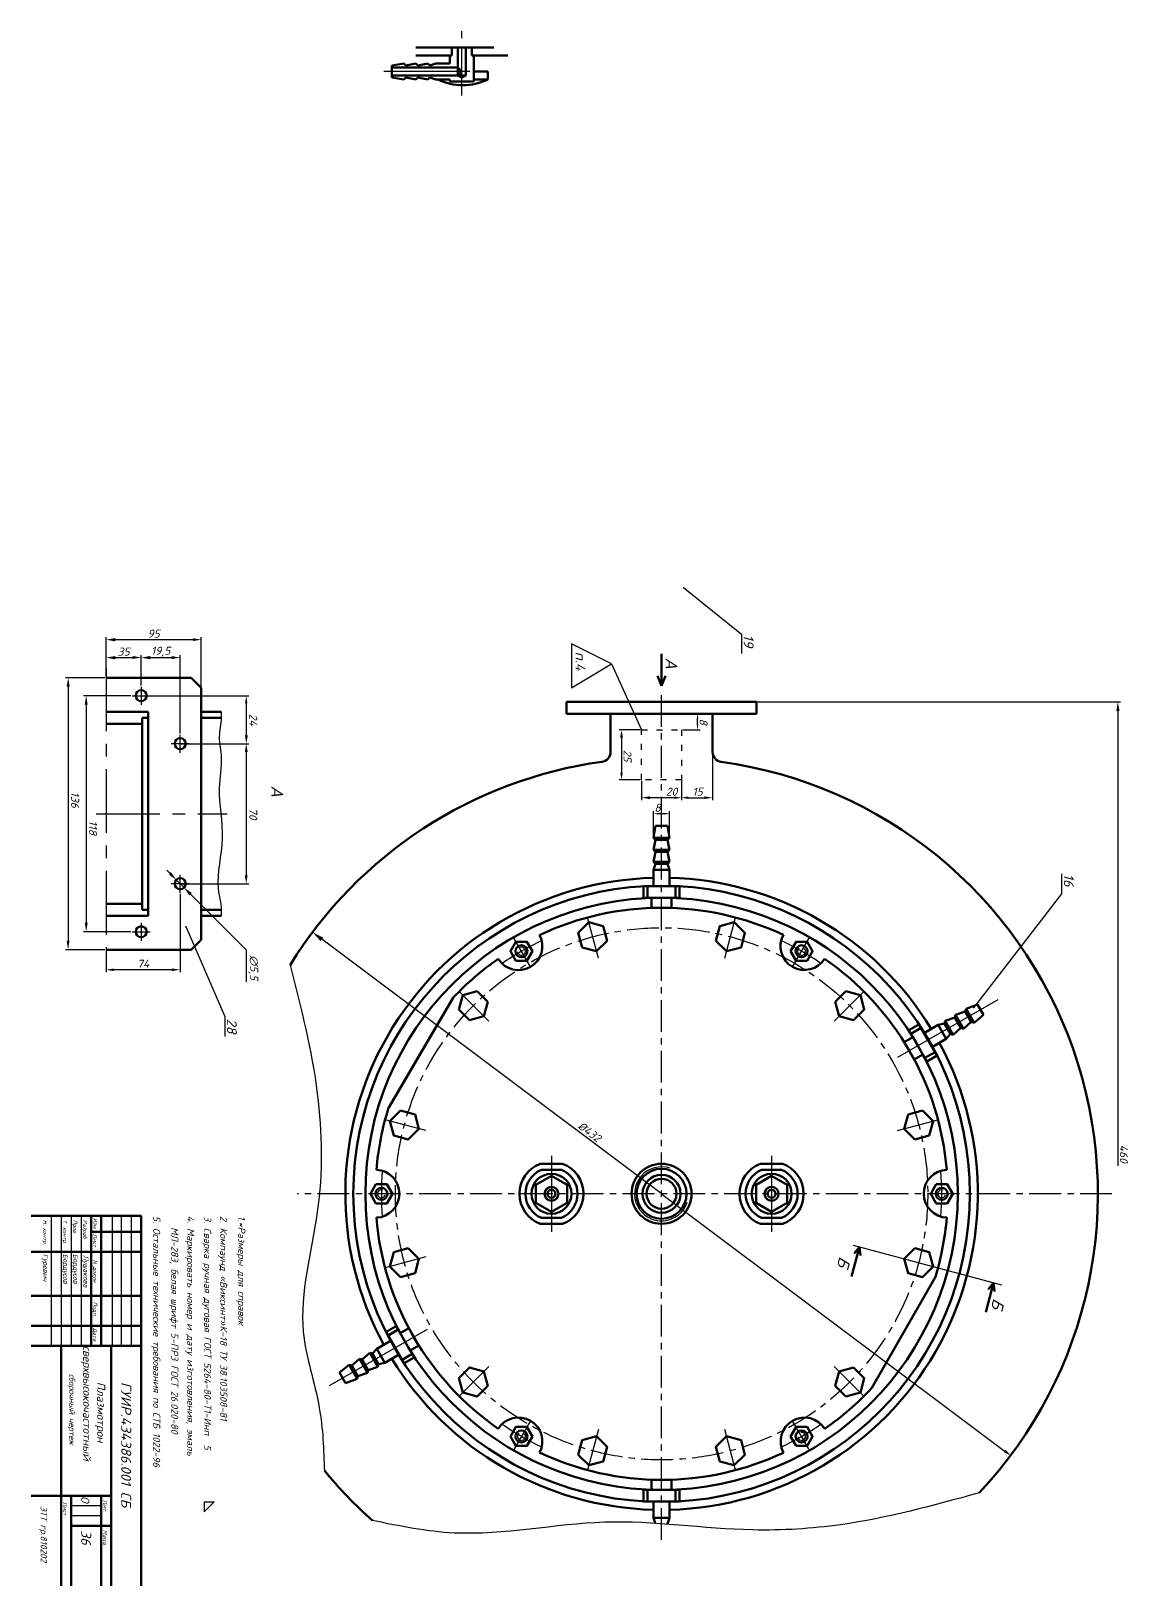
# Model space of a CAD drawing. Header units: millimetres. Extents: x 10739 to 32134, y 609 to 16625.
# Drawn here: x 24999 to 25547, y 3759 to 4536 of the extents above; entities that cross this region are included whole.
import ezdxf

# ---------------------------------------------------------------- set-up
doc = ezdxf.new("R2010")
doc.units = ezdxf.units.MM
doc.linetypes.add('ACAD_ISO03W100', pattern=[30, 12, -18])
doc.linetypes.add('CENTER', pattern=[50.8, 31.75, -6.35, 6.35, -6.35])
for name, color, linetype in [('1', 2, 'Continuous'), ('Razmer', 3, 'Continuous'), ('TonLine', 2, 'Continuous'), ('РАМКА', 7, 'Continuous'), ('Текст', 3, 'Continuous')]:
    doc.layers.add(name, color=color, linetype=linetype)
doc.layers.add('2', color=1, linetype='Continuous', lineweight=60)
doc.styles.add('ADRF1', font='romans', dxfattribs={"oblique": 15})
doc.styles.get("Standard").update_dxf_attribs({"font": 'arial.ttf'})
doc.dimstyles.new('ISO-25', dxfattribs={"dimtxt": 2.5, "dimasz": 2.5, "dimexe": 1.25, "dimexo": 0.625, "dimtad": 1, "dimtxsty": 'Standard', "dimcen": 2.5, "dimadec": 0, "dimazin": 0, "dimtfac": 1, "dimtmove": 0, "dimatfit": 3, "dimfxl": 1, "dimarcsym": 0})

# ---------------------------------------------------------------- blocks, each defined once
blk = doc.blocks.new('A$C21916994')
at = {"layer": 'Razmer'}
blk.add_solid([(0, 0.04), (1.47, 0), (0.76, 4.22)], dxfattribs=at)

msp = doc.modelspace()

# ---------------------------------------------------------------- linework, layer by layer
at = {"layer": '1', "color": 7, "linetype": 'CENTER', "ltscale": 0.75}
msp.add_line((25213.81798, 4504.28182), (25213.81798, 4536.45179), dxfattribs=at)
at = {"layer": '1', "color": 7}
for p, q in [((25217.81798, 4516.28182), (25174.81798, 4516.28182)), ((25282.00905, 4073.0779), (25276.57385, 4093.36234)), ((25345.16089, 4073.0779), (25350.59609, 4093.36234)), ((25248.08487, 4068.68444), (25239.58701, 4083.40788)), ((25379.08516, 4068.68461), (25387.58497, 4083.40671)), ((25227.31794, 4041.50197), (25212.4687, 4056.35122)), ((25399.852, 4041.50197), (25414.70124, 4056.35122)), ((25481.58497, 4052.23495), (25431.53828, 4023.31575)), ((25195.74078, 3986.80623), (25175.46379, 3992.26927)), ((25431.4266, 3986.81579), (25451.71236, 3992.24607)), ((25409.28816, 3929.59135), (25483.48718, 3909.70979)), ((25195.73878, 3923.67109), (25175.47376, 3918.16347)), ((25196.44878, 3887.47062), (25147.58497, 3859.23495)), ((25227.31794, 3868.96792), (25212.4687, 3854.11868)), ((25399.852, 3868.96792), (25414.70124, 3854.11868)), ((25248.08487, 3841.78545), (25239.58497, 3827.06319)), ((25387.58497, 3827.06319), (25379.08106, 3841.78315)), ((25282.00905, 3837.392), (25276.57385, 3817.10755)), ((25350.59609, 3817.10755), (25345.16089, 3837.392))]:
    msp.add_line(p, q, dxfattribs=at)
at = {"layer": '1', "color": 7, "linetype": 'CENTER'}
for p, q in [((25036.08497, 4218.23495), (25036.08497, 4072.23495)), ((25031.08497, 4145.23495), (25096.58497, 4145.23495))]:
    msp.add_line(p, q, dxfattribs=at)
at = {"layer": '1', "color": 7, "linetype": 'CENTER', "ltscale": 0.5}
for p, q in [((25313.58497, 3782.23495), (25313.58497, 4206.23495)), ((25538.58497, 3955.23495), (25131.58497, 3955.23495))]:
    msp.add_line(p, q, dxfattribs=at)
at = {"layer": '1', "color": 7, "linetype": 'ACAD_ISO03W100', "ltscale": 0.25}
for p, q in [((25303.58497, 4187.23495), (25323.58497, 4187.23495)), ((25303.58497, 4162.23495), (25303.58497, 4187.23495)), ((25323.58497, 4187.23495), (25323.58497, 4162.23495)), ((25323.58497, 4162.23495), (25303.58497, 4162.23495))]:
    msp.add_line(p, q, dxfattribs=at)
at = {"layer": '1', "color": 7, "linetype": 'CENTER', "ltscale": 0.5}
msp.add_circle((25313.58497, 3955.23495), 133, dxfattribs=at)
at = {"layer": '1', "color": 7}
for centre, radius, start, end in [((25313.58497, 3955.23495), 140, 115.3209625, 124.66124347), ((25313.58497, 3955.23495), 140, 55.36677255, 64.68042033), ((25243.58497, 4076.4785), 2, 188.62168568, 101.83218501), ((25383.58497, 4076.4785), 2, 128.62168568, 41.83218501), ((25313.58497, 3955.23495), 140, 175.29024386, 184.66429112), ((25313.58497, 3955.23495), 13.5, 71.57716249, 341.90552552), ((25313.58497, 3955.23495), 140, 355.3209625, 4.59823434), ((25173.58497, 3955.23495), 2, 68.62168568, 341.83218501), ((25453.58497, 3955.23495), 2, 68.62168568, 341.83218501), ((25313.58497, 3955.23495), 140, 235.29024386, 244.67108246), ((25313.58497, 3955.23495), 140, 295.29024386, 304.6790375), ((25243.58497, 3833.99139), 2, 128.62168568, 41.83218501), ((25383.58497, 3833.99139), 2, 188.62168568, 101.83218501)]:
    msp.add_arc(centre, radius, start, end, dxfattribs=at)
for points in [[(25093.58497, 4196.23495), (25093.58497, 4193.23495), (25092.58497, 4183.73495), (25093.58497, 4173.23495), (25092.58497, 4158.23495), (25094.08497, 4132.73495), (25092.08497, 4107.73495), (25093.58497, 4097.23495), (25093.58497, 4094.23495)], [(25127.99238, 4069.60011), (25141.58497, 4005.23495), (25141.58497, 3946.23495), (25134.58497, 3886.23495), (25142.58497, 3848.23495), (25145.13065, 3816.86175)]]:
    msp.add_spline(points, degree=3, dxfattribs=at)
at = {"layer": '1', "color": 7, "start_tangent": (-1, 0)}
msp.add_spline([(25472.20452, 3805.68951), (25403.06069, 3789.83744), (25359.20007, 3787.20705), (25285.13965, 3791.03833), (25210.04971, 3785.66679), (25169.21428, 3791.89143)], degree=3, dxfattribs=at)
at = {"layer": '2', "color": 7}
for p, q in [((25190.81798, 4528.28182), (25229.81798, 4528.28182)), ((25208.81798, 4524.28182), (25190.81798, 4524.28182)), ((25207.81798, 4524.28182), (25207.81798, 4520.28182)), ((25208.81798, 4528.28182), (25208.81798, 4524.28182)), ((25211.81798, 4528.28182), (25211.81798, 4514.28182)), ((25215.81798, 4528.28182), (25215.81798, 4514.28182)), ((25218.81798, 4528.28182), (25218.81798, 4524.28182)), ((25236.81798, 4524.28182), (25218.81798, 4524.28182)), ((25219.81798, 4524.28182), (25219.81798, 4511.28182)), ((25178.81798, 4519.28182), (25184.81798, 4520.28182)), ((25178.81798, 4519.28182), (25178.81798, 4513.28182)), ((25211.81798, 4518.28182), (25178.81798, 4518.28182)), ((25184.81798, 4520.28182), (25185.81798, 4519.28182)), ((25185.81798, 4519.28182), (25190.81798, 4520.28182)), ((25190.81798, 4520.28182), (25191.81798, 4519.28182)), ((25191.81798, 4519.28182), (25196.81798, 4520.28182)), ((25196.81798, 4520.28182), (25197.81798, 4519.28182)), ((25197.81798, 4519.28182), (25200.81798, 4520.28182)), ((25207.81798, 4520.28182), (25200.81798, 4520.28182)), ((25211.81798, 4518.28182), (25213.81798, 4516.28182)), ((25213.81798, 4516.28182), (25211.81798, 4514.28182)), ((25226.81798, 4516.28182), (25219.81798, 4516.28182)), ((25226.81798, 4512.28182), (25226.81798, 4516.28182)), ((25215.81798, 4514.28182), (25178.81798, 4514.28182)), ((25178.81798, 4513.28182), (25184.81798, 4512.28182)), ((25184.81798, 4512.28182), (25185.81798, 4513.28182)), ((25185.81798, 4513.28182), (25190.81798, 4512.28182)), ((25190.81798, 4512.28182), (25191.81798, 4513.28182)), ((25191.81798, 4513.28182), (25196.81798, 4512.28182)), ((25196.81798, 4512.28182), (25197.81798, 4513.28182)), ((25197.81798, 4513.28182), (25200.81798, 4512.28182)), ((25207.81798, 4512.28182), (25200.81798, 4512.28182)), ((25207.81798, 4512.28182), (25207.81798, 4511.28182)), ((25219.81798, 4511.28182), (25207.81798, 4511.28182)), ((25213.81798, 4513.28182), (25211.81798, 4514.28182)), ((25215.81798, 4514.28182), (25213.81798, 4513.28182)), ((25226.81798, 4512.28182), (25219.81798, 4512.28182)), ((25313.58497, 4209.23495), (25313.58497, 4225.23495)), ((25036.08497, 4213.23495), (25078.58497, 4213.23495)), ((25083.58497, 4208.23495), (25078.58497, 4213.23495)), ((25313.58497, 4209.23495), (25311.58497, 4214.23495)), ((25313.58497, 4209.23495), (25315.58497, 4214.23495)), ((25083.58497, 4208.23495), (25083.58497, 4082.23495)), ((25266.08497, 4201.23495), (25361.08497, 4201.23495)), ((25266.08497, 4195.23495), (25266.08497, 4201.23495)), ((25361.08497, 4201.23495), (25361.08497, 4195.23495)), ((25036.08497, 4196.23495), (25057.08497, 4196.23495)), ((25054.08497, 4190.23495), (25036.08497, 4190.23495)), ((25057.08497, 4193.23495), (25054.08497, 4193.23495)), ((25054.08497, 4193.23495), (25054.08497, 4097.23495)), ((25057.08497, 4196.23495), (25057.08497, 4094.23495)), ((25083.58497, 4196.23495), (25093.58497, 4196.23495)), ((25083.58497, 4193.23495), (25093.58497, 4193.23495)), ((25361.08497, 4195.23495), (25266.08497, 4195.23495)), ((25288.08497, 4195.23495), (25288.08497, 4176.13934)), ((25339.08497, 4195.23495), (25339.08497, 4176.13934)), ((25310.58497, 4139.23495), (25309.58497, 4133.23495)), ((25316.58497, 4139.23495), (25310.58497, 4139.23495)), ((25316.58497, 4139.23495), (25317.58497, 4133.23495)), ((25317.58497, 4133.23495), (25309.58497, 4133.23495)), ((25309.58497, 4133.23495), (25310.58497, 4132.23495)), ((25310.58497, 4132.23495), (25309.58497, 4127.23495)), ((25317.58497, 4127.23495), (25309.58497, 4127.23495)), ((25309.58497, 4127.23495), (25310.58497, 4126.23495)), ((25316.58497, 4132.23495), (25310.58497, 4132.23495)), ((25317.58497, 4133.23495), (25316.58497, 4132.23495)), ((25316.58497, 4132.23495), (25317.58497, 4127.23495)), ((25317.58497, 4127.23495), (25316.58497, 4126.23495)), ((25310.58497, 4126.23495), (25309.58497, 4121.23495)), ((25317.58497, 4121.23495), (25309.58497, 4121.23495)), ((25309.58497, 4121.23495), (25310.58497, 4120.23495)), ((25310.58497, 4120.23495), (25309.58497, 4117.23495)), ((25316.58497, 4126.23495), (25310.58497, 4126.23495)), ((25316.58497, 4120.23495), (25310.58497, 4120.23495)), ((25316.58497, 4126.23495), (25317.58497, 4121.23495)), ((25317.58497, 4121.23495), (25316.58497, 4120.23495)), ((25316.58497, 4120.23495), (25317.58497, 4117.23495)), ((25317.58497, 4117.23495), (25309.58497, 4117.23495)), ((25309.58497, 4109.23495), (25309.58497, 4117.23495)), ((25317.58497, 4109.23495), (25317.58497, 4117.23495)), ((25322.58497, 4108.97173), (25304.58497, 4108.97173)), ((25304.58497, 4103.15046), (25304.58497, 4108.97173)), ((25306.58497, 4108.97173), (25306.58497, 4103.15046)), ((25320.58497, 4108.97173), (25320.58497, 4103.15046)), ((25322.58497, 4103.15046), (25322.58497, 4108.97173)), ((25054.08497, 4100.23495), (25036.08497, 4100.23495)), ((25054.08497, 4097.23495), (25057.08497, 4097.23495)), ((25083.58497, 4097.23495), (25093.58497, 4097.23495)), ((25322.58497, 4103.15046), (25304.58497, 4103.15046)), ((25308.58497, 4098.14751), (25308.58497, 4103.15046)), ((25318.58497, 4098.14751), (25308.58497, 4098.14751)), ((25318.58497, 4098.14751), (25318.58497, 4103.15046)), ((25036.08497, 4094.23495), (25057.08497, 4094.23495)), ((25083.58497, 4094.23495), (25093.58497, 4094.23495)), ((25078.58497, 4077.23495), (25083.58497, 4082.23495)), ((25078.58497, 4077.23495), (25036.08497, 4077.23495)), ((25209.66496, 4053.46748), (25177.24157, 3998.3566)), ((25214.23647, 4054.58345), (25212.29532, 4047.33901)), ((25221.48091, 4056.52459), (25214.23647, 4054.58345)), ((25226.78421, 4051.22129), (25221.48091, 4056.52459)), ((25224.84307, 4043.97685), (25226.78421, 4051.22129)), ((25471.43364, 4049.83302), (25465.73749, 4047.69905)), ((25471.43364, 4049.83302), (25474.43364, 4044.63687)), ((25212.29532, 4047.33901), (25217.59862, 4042.0357)), ((25217.59862, 4042.0357), (25224.84307, 4043.97685)), ((25455.34519, 4041.69905), (25454.97916, 4040.33302)), ((25460.17531, 4043.33302), (25455.34519, 4041.69905)), ((25455.34519, 4041.69905), (25459.34519, 4034.77084)), ((25460.54134, 4044.69905), (25460.17531, 4043.33302)), ((25460.17531, 4043.33302), (25463.17531, 4038.13687)), ((25465.37147, 4046.33302), (25460.54134, 4044.69905)), ((25460.54134, 4044.69905), (25464.54134, 4037.77084)), ((25465.73749, 4047.69905), (25465.37147, 4046.33302)), ((25465.37147, 4046.33302), (25468.37147, 4041.13687)), ((25465.73749, 4047.69905), (25469.73749, 4040.77084)), ((25474.43364, 4044.63687), (25469.73749, 4040.77084)), ((25437.18356, 4036.98693), (25442.22493, 4039.89757)), ((25437.18356, 4036.98693), (25446.18356, 4021.39848)), ((25443.22493, 4038.16552), (25438.18356, 4035.25488)), ((25442.22493, 4039.89757), (25451.22493, 4024.30911)), ((25444.95288, 4035.69905), (25451.88108, 4039.69905)), ((25454.97916, 4040.33302), (25451.88108, 4039.69905)), ((25451.88108, 4039.69905), (25455.88108, 4032.77084)), ((25454.97916, 4040.33302), (25457.97916, 4035.13687)), ((25457.97916, 4035.13687), (25455.88108, 4032.77084)), ((25459.34519, 4034.77084), (25457.97916, 4035.13687)), ((25463.17531, 4038.13687), (25459.34519, 4034.77084)), ((25464.54134, 4037.77084), (25463.17531, 4038.13687)), ((25468.37147, 4041.13687), (25464.54134, 4037.77084)), ((25469.73749, 4040.77084), (25468.37147, 4041.13687)), ((25434.85088, 4031.02135), (25439.18356, 4033.52283)), ((25434.85088, 4031.02135), (25439.85088, 4022.3611)), ((25450.22493, 4026.04116), (25445.18356, 4023.13053)), ((25448.95288, 4028.77084), (25455.88108, 4032.77084)), ((25439.85088, 4022.3611), (25444.18356, 4024.86258)), ((25446.18356, 4021.39848), (25451.22493, 4024.30911)), ((25436.7498, 3994.96118), (25434.80866, 3987.71674)), ((25443.99425, 3996.90232), (25436.7498, 3994.96118)), ((25449.29755, 3991.59902), (25443.99425, 3996.90232)), ((25434.80866, 3987.71674), (25440.11196, 3982.41344)), ((25447.3564, 3984.35458), (25449.29755, 3991.59902)), ((25440.11196, 3982.41344), (25447.3564, 3984.35458)), ((25264.15273, 3970.23495), (25253.0172, 3970.23495)), ((25263.58497, 3967.23495), (25253.58497, 3967.23495)), ((25374.15273, 3970.23495), (25363.0172, 3970.23495)), ((25373.58497, 3967.23495), (25363.58497, 3967.23495)), ((25263.58497, 3943.23495), (25253.58497, 3943.23495)), ((25373.58497, 3943.23495), (25363.58497, 3943.23495)), ((25253.0172, 3940.23495), (25264.15273, 3940.23495)), ((25363.0172, 3940.23495), (25374.15273, 3940.23495)), ((25179.81353, 3926.11531), (25177.87239, 3918.87087)), ((25187.05798, 3928.05646), (25179.81353, 3926.11531)), ((25192.36128, 3922.75316), (25187.05798, 3928.05646)), ((25408.57587, 3913.9502), (25412.53387, 3928.72167)), ((25412.53387, 3928.72167), (25409.83068, 3925.36526)), ((25412.53387, 3928.72167), (25412.91842, 3924.37302)), ((25177.87239, 3918.87087), (25183.17569, 3913.56757)), ((25190.42014, 3915.50871), (25192.36128, 3922.75316)), ((25183.17569, 3913.56757), (25190.42014, 3915.50871)), ((25450.41342, 3913.67805), (25418.6235, 3858.19935)), ((25475.54297, 3896.00642), (25479.50098, 3910.77789)), ((25479.50098, 3910.77789), (25476.79778, 3907.42148)), ((25479.50098, 3910.77789), (25479.88553, 3906.42924)), ((25180.98637, 3889.07142), (25175.94501, 3886.16078)), ((25175.94501, 3886.16078), (25184.94501, 3870.57232)), ((25176.94501, 3884.42873), (25181.98637, 3887.33937)), ((25180.98637, 3889.07142), (25189.98637, 3873.48296)), ((25187.31906, 3888.10879), (25182.98637, 3885.60731)), ((25187.31906, 3888.10879), (25192.31906, 3879.44854)), ((25178.21706, 3881.69905), (25171.28885, 3877.69905)), ((25192.31906, 3879.44854), (25187.98637, 3876.94706)), ((25158.79847, 3869.33302), (25162.6286, 3872.69905)), ((25162.6286, 3872.69905), (25166.6286, 3865.77084)), ((25162.6286, 3872.69905), (25163.99463, 3872.33302)), ((25163.99463, 3872.33302), (25167.82475, 3875.69905)), ((25163.99463, 3872.33302), (25166.99463, 3867.13687)), ((25167.82475, 3875.69905), (25171.82475, 3868.77084)), ((25167.82475, 3875.69905), (25169.19078, 3875.33302)), ((25169.19078, 3875.33302), (25171.28885, 3877.69905)), ((25169.19078, 3875.33302), (25172.19078, 3870.13687)), ((25171.28885, 3877.69905), (25175.28885, 3870.77084)), ((25172.19078, 3870.13687), (25175.28885, 3870.77084)), ((25182.21706, 3874.77084), (25175.28885, 3870.77084)), ((25183.94501, 3872.30437), (25188.98637, 3875.21501)), ((25189.98637, 3873.48296), (25184.94501, 3870.57232)), ((25152.73629, 3865.83302), (25157.43245, 3869.69905)), ((25152.73629, 3865.83302), (25155.73629, 3860.63687)), ((25155.73629, 3860.63687), (25161.43245, 3862.77084)), ((25157.43245, 3869.69905), (25161.43245, 3862.77084)), ((25157.43245, 3869.69905), (25158.79847, 3869.33302)), ((25158.79847, 3869.33302), (25161.79847, 3864.13687)), ((25161.43245, 3862.77084), (25161.79847, 3864.13687)), ((25161.79847, 3864.13687), (25166.6286, 3865.77084)), ((25166.6286, 3865.77084), (25166.99463, 3867.13687)), ((25166.99463, 3867.13687), (25171.82475, 3868.77084)), ((25171.82475, 3868.77084), (25172.19078, 3870.13687)), ((25318.58497, 3812.32239), (25308.58497, 3812.32239)), ((25308.58497, 3812.32239), (25308.58497, 3807.31943)), ((25318.58497, 3812.32239), (25318.58497, 3807.31943)), ((25322.58497, 3807.31943), (25304.58497, 3807.31943)), ((25304.58497, 3807.31943), (25304.58497, 3801.49816)), ((25322.58497, 3801.49816), (25304.58497, 3801.49816)), ((25306.58497, 3801.49816), (25306.58497, 3807.31943)), ((25309.58497, 3801.23495), (25309.58497, 3793.23495)), ((25317.58497, 3801.23495), (25317.58497, 3793.23495)), ((25320.58497, 3801.49816), (25320.58497, 3807.31943)), ((25322.58497, 3807.31943), (25322.58497, 3801.49816)), ((25317.58497, 3793.23495), (25309.58497, 3793.23495)), ((25310.45137, 3790.63573), (25309.58497, 3793.23495)), ((25316.58497, 3790.23495), (25317.58497, 3793.23495))]:
    msp.add_line(p, q, dxfattribs=at)
for points in [[(25273.85874, 4078.39978), (25281.10318, 4076.45864), (25286.40648, 4081.76194), (25284.46534, 4089.00638), (25277.22089, 4090.94752), (25271.91759, 4085.64422)], [(25340.76346, 4081.76194), (25346.06676, 4076.45864), (25353.3112, 4078.39978), (25355.25235, 4085.64422), (25349.94904, 4090.94752), (25342.7046, 4089.00638)], [(25240.83497, 4071.71536), (25246.33497, 4071.71536), (25249.08497, 4076.4785), (25246.33497, 4081.24164), (25240.83497, 4081.24164), (25238.08497, 4076.4785)], [(25378.08497, 4076.4785), (25380.83497, 4071.71536), (25386.33497, 4071.71536), (25389.08497, 4076.4785), (25386.33497, 4081.24164), (25380.83497, 4081.24164)], [(25400.38573, 4051.22129), (25402.32687, 4043.97685), (25409.57131, 4042.0357), (25414.87461, 4047.33901), (25412.93347, 4054.58345), (25405.68903, 4056.52459)], [(25183.17569, 3996.90232), (25177.87239, 3991.59902), (25179.81353, 3984.35458), (25187.05798, 3982.41344), (25192.36128, 3987.71674), (25190.42014, 3994.96118)], [(25258.58497, 3946.23495), (25266.3792, 3950.73495), (25266.3792, 3959.73495), (25258.58497, 3964.23495), (25250.79074, 3959.73495), (25250.79074, 3950.73495)], [(25368.58497, 3946.23495), (25376.3792, 3950.73495), (25376.3792, 3959.73495), (25368.58497, 3964.23495), (25360.79074, 3959.73495), (25360.79074, 3950.73495)], [(25170.83497, 3959.99809), (25168.08497, 3955.23495), (25170.83497, 3950.47181), (25176.33497, 3950.47181), (25179.08497, 3955.23495), (25176.33497, 3959.99809)], [(25450.83497, 3959.99809), (25448.08497, 3955.23495), (25450.83497, 3950.47181), (25456.33497, 3950.47181), (25459.08497, 3955.23495), (25456.33497, 3959.99809)], [(25440.11196, 3928.05646), (25434.80866, 3922.75316), (25436.7498, 3915.50871), (25443.99425, 3913.56757), (25449.29755, 3918.87087), (25447.3564, 3926.11531)], [(25212.29532, 3863.13089), (25214.23647, 3855.88644), (25221.48091, 3853.9453), (25226.78421, 3859.2486), (25224.84307, 3866.49305), (25217.59862, 3868.43419)], [(25409.57131, 3868.43419), (25402.32687, 3866.49305), (25400.38573, 3859.2486), (25405.68903, 3853.9453), (25412.93347, 3855.88644), (25414.87461, 3863.13089)], [(25238.08497, 3833.99139), (25240.83497, 3829.22825), (25246.33497, 3829.22825), (25249.08497, 3833.99139), (25246.33497, 3838.75453), (25240.83497, 3838.75453)], [(25271.91759, 3824.82567), (25277.22089, 3819.52237), (25284.46534, 3821.46351), (25286.40648, 3828.70795), (25281.10318, 3834.01125), (25273.85874, 3832.07011)], [(25342.7046, 3821.46351), (25349.94904, 3819.52237), (25355.25235, 3824.82567), (25353.3112, 3832.07011), (25346.06676, 3834.01125), (25340.76346, 3828.70795)], [(25380.83497, 3829.22825), (25386.33497, 3829.22825), (25389.08497, 3833.99139), (25386.33497, 3838.75453), (25380.83497, 3838.75453), (25378.08497, 3833.99139)]]:
    msp.add_lwpolyline(points, close=True, dxfattribs=at)
for centre, radius in [((25053.58497, 4204.23495), 2.75), ((25073.08497, 4180.23495), 2.75), ((25073.08497, 4110.23495), 2.75), ((25313.58497, 3955.23495), 154), ((25313.58497, 3955.23495), 148), ((25053.58497, 4086.23495), 2.75), ((25243.58497, 4076.4785), 3), ((25383.58497, 4076.4785), 3), ((25258.58497, 3955.23495), 10), ((25313.58497, 3955.23495), 15), ((25313.58497, 3955.23495), 12.5), ((25313.58497, 3955.23495), 9.5), ((25368.58497, 3955.23495), 10), ((25173.58497, 3955.23495), 3), ((25258.58497, 3955.23495), 3.5), ((25258.58497, 3955.23495), 2), ((25313.58497, 3955.23495), 7.5), ((25368.58497, 3955.23495), 3.5), ((25368.58497, 3955.23495), 2), ((25453.58497, 3955.23495), 3), ((25243.58497, 3833.99139), 3), ((25383.58497, 3833.99139), 3)]:
    msp.add_circle(centre, radius, dxfattribs=at)
for centre, radius, start, end in [((25214.31798, 4538.26519), 28.83376, 244.30886847, 295.69113153), ((25283.08497, 4176.13934), 5, 277.86105811, 0), ((25344.08497, 4176.13934), 5, 180, 262.13894189), ((25313.58497, 3955.23495), 218, 97.86105811, 148.35795101), ((25313.58497, 3955.23495), 218, 316.68662227, 82.13894189), ((25313.58497, 3955.23495), 158, 91.45068105, 208.54931895), ((25313.58497, 3955.23495), 158, 31.45068105, 88.58445508), ((25313.58497, 3955.23495), 143, 64.8094493, 115.22126934), ((25242.07166, 4079.02298), 11.9601, 212.22209773, 27.80862091), ((25384.9426, 4079.0355), 11.89329, 151.91160242, 328.17080227), ((25313.58497, 3955.23495), 143, 124.8094493, 136.61156811), ((25313.58497, 3955.23495), 143, 4.8094493, 55.27295539), ((25313.58497, 3955.23495), 158, 271.45021629, 28.54931895), ((25313.58497, 3955.23495), 143, 162.45427125, 175.1905507), ((25170.62473, 3955.27327), 11.9601, 272.19137909, 87.77790227), ((25258.58497, 3955.23495), 16, 110.36413481, 249.63586519), ((25258.58497, 3955.23495), 13, 112.61986495, 247.38013505), ((25258.58497, 3955.23495), 13, 292.61986495, 67.38013505), ((25258.58497, 3955.23495), 16, 290.36413481, 69.63586519), ((25368.58497, 3955.23495), 16, 110.36413481, 249.63586519), ((25368.58497, 3955.23495), 13, 112.61986495, 247.38013505), ((25368.58497, 3955.23495), 13, 292.61986495, 67.38013505), ((25368.58497, 3955.23495), 16, 290.36413481, 69.63586519), ((25456.5452, 3955.27327), 11.9601, 92.22209773, 267.80862091), ((25313.58497, 3955.23495), 143, 184.77873066, 235.1905507), ((25313.58497, 3955.23495), 143, 343.10566079, 355.22126934), ((25313.58497, 3955.23495), 158, 211.45068105, 268.54978371), ((25313.58497, 3955.23495), 143, 304.77873066, 317.26795454), ((25242.07166, 3831.44691), 11.9601, 332.19137909, 147.77790227), ((25385.0319, 3831.40859), 11.9601, 32.19137909, 207.77790227), ((25313.58497, 3955.23495), 143, 244.77873066, 295.1905507), ((25313.58497, 3955.23495), 218, 219.40066066, 228.5282357)]:
    msp.add_arc(centre, radius, start, end, dxfattribs=at)
at = {"layer": 'Razmer', "color": 7}
for p, q in [((25036.08497, 4213.85995), (25036.08497, 4233.48495)), ((25081.08497, 4232.23495), (25038.58497, 4232.23495)), ((25083.58497, 4208.85995), (25083.58497, 4233.48495)), ((25288.58497, 4220.23495), (25268.58497, 4230.23495)), ((25268.58497, 4230.23495), (25268.58497, 4208.23495)), ((25036.08497, 4218.85995), (25036.08497, 4224.48495)), ((25051.08497, 4223.23495), (25038.58497, 4223.23495)), ((25053.58497, 4209.35995), (25053.58497, 4224.48495)), ((25053.58497, 4209.35995), (25053.58497, 4224.48495)), ((25070.58497, 4223.23495), (25056.08497, 4223.23495)), ((25073.08497, 4185.35995), (25073.08497, 4224.48495)), ((25035.45997, 4213.23495), (25015.83497, 4213.23495)), ((25268.58497, 4208.23495), (25288.58497, 4220.23495)), ((25288.58497, 4220.23495), (25303.58497, 4187.23495)), ((25017.08497, 4210.73495), (25017.08497, 4079.73495)), ((25048.45997, 4204.23495), (25024.83497, 4204.23495)), ((25026.08497, 4201.73495), (25026.08497, 4088.73495)), ((25054.20997, 4204.23495), (25107.33497, 4204.23495)), ((25106.08497, 4201.73495), (25106.08497, 4182.73495)), ((25347.20997, 4201.23495), (25542.83497, 4201.23495)), ((25541.58497, 4198.73495), (25541.58497, 3969.23495)), ((25324.20997, 4195.23495), (25332.83497, 4195.23495)), ((25331.58497, 4189.73495), (25331.58497, 4192.73495)), ((25302.95997, 4187.23495), (25292.33497, 4187.23495)), ((25293.58497, 4184.73495), (25293.58497, 4164.73495)), ((25324.20997, 4187.23495), (25332.83497, 4187.23495)), ((25073.70997, 4180.23495), (25107.33497, 4180.23495)), ((25073.70997, 4180.23495), (25107.33497, 4180.23495)), ((25106.08497, 4177.73495), (25106.08497, 4112.73495)), ((25339.08497, 4175.51434), (25339.08497, 4151.98495)), ((25302.95997, 4162.23495), (25292.33497, 4162.23495)), ((25303.58497, 4161.60995), (25303.58497, 4151.98495)), ((25323.58497, 4162.60995), (25323.58497, 4151.98495)), ((25323.58497, 4161.60995), (25323.58497, 4151.98495)), ((25321.08497, 4153.23495), (25306.08497, 4153.23495)), ((25326.08497, 4153.23495), (25336.58497, 4153.23495)), ((25309.58497, 4133.85995), (25309.58497, 4146.48495)), ((25315.08497, 4145.23495), (25312.08497, 4145.23495)), ((25317.58497, 4133.85995), (25317.58497, 4146.48495)), ((25069.37266, 4113.94726), (25066.36686, 4116.95215)), ((25071.14043, 4112.17949), (25075.02951, 4108.2904)), ((25073.08497, 4105.10995), (25073.08497, 4065.98495)), ((25073.70997, 4110.23495), (25107.33497, 4110.23495)), ((25106.08497, 4077.23495), (25076.79728, 4106.52264)), ((25048.45997, 4086.23495), (25024.83497, 4086.23495)), ((25313.4183, 3955.35995), (25141.18497, 4084.53495)), ((25035.45997, 4077.23495), (25015.83497, 4077.23495)), ((25036.08497, 4076.60995), (25036.08497, 4065.98495)), ((25106.08497, 4077.23495), (25106.08497, 4061.23495)), ((25070.58497, 4067.23495), (25038.58497, 4067.23495)), ((25313.75164, 3955.10995), (25485.98497, 3825.93495)), ((25085.04697, 3801.1964), (25085.04697, 3796.1964)), ((25085.04697, 3801.1964), (25090.04697, 3801.1964)), ((25085.04697, 3796.1964), (25090.04697, 3801.1964))]:
    msp.add_line(p, q, dxfattribs=at)
for points in [[(25040.71317, 4233.09122), (25040.72297, 4231.39182), (25036.10204, 4232.20301)], [(25040.69561, 4224.10013), (25040.7054, 4222.40073), (25036.08447, 4223.21192)], [(25049.38518, 4224.07416), (25049.34657, 4222.60644), (25053.56671, 4223.3112)], [(25058.19611, 4224.12315), (25058.2059, 4222.42375), (25053.58497, 4223.23495)], [(25068.89809, 4224.01974), (25068.85948, 4222.55203), (25073.07962, 4223.25678)], [(25017.8416, 4208.80422), (25016.35088, 4208.80422), (25017.08497, 4213.23495)], [(25026.82704, 4199.78846), (25025.34523, 4199.78702), (25026.08497, 4204.23495)], [(25106.65852, 4200.44298), (25105.46938, 4200.47429), (25106.08497, 4204.23495)], [(25332.00164, 4192.73495), (25331.1683, 4192.73495), (25331.58497, 4195.23495)], [(25332.00164, 4189.73495), (25331.1683, 4189.73495), (25331.58497, 4187.23495)], [(25106.89361, 4184.43374), (25105.43241, 4184.40616), (25106.08497, 4180.23495)], [(25294.27053, 4183.27837), (25292.90526, 4183.30193), (25293.58497, 4187.23495)], [(25106.7833, 4176.14418), (25105.38814, 4176.13062), (25106.08497, 4180.23495)], [(25294.18963, 4165.81247), (25292.947, 4165.84207), (25293.58497, 4162.23495)], [(25307.73311, 4153.92772), (25307.7642, 4152.52823), (25303.58497, 4153.23495)], [(25319.95073, 4153.85996), (25319.94387, 4152.63957), (25323.58497, 4153.23495)], [(25327.034, 4153.86597), (25327.034, 4152.62999), (25323.58497, 4153.23495)], [(25334.97567, 4153.92894), (25334.98913, 4152.60972), (25339.08497, 4153.23495)], [(25312.08497, 4145.65161), (25312.08497, 4144.81828), (25309.58497, 4145.23495)], [(25315.08497, 4145.65161), (25315.08497, 4144.81828), (25317.58497, 4145.23495)], [(25068.43716, 4116.08355), (25067.53558, 4114.68043), (25071.14043, 4112.17949)], [(25106.7609, 4114.50436), (25105.34835, 4114.50436), (25106.08497, 4110.23495)], [(25078.92224, 4105.56017), (25077.68673, 4104.3575), (25075.02951, 4108.2904)], [(25026.8811, 4090.81218), (25025.39172, 4090.8309), (25026.08497, 4086.23495)], [(25017.76554, 4081.77488), (25016.34694, 4081.73084), (25017.08497, 4077.23495)], [(25144.63865, 4083.26201), (25143.13763, 4081.60493), (25139.18497, 4086.03495)], [(25039.84878, 4067.87215), (25039.87025, 4066.56208), (25036.08497, 4067.23495)], [(25068.90585, 4067.94607), (25068.88208, 4066.56669), (25073.08497, 4067.23495)], [(25485.51812, 3827.33297), (25484.6408, 3826.02613), (25487.98497, 3824.43495)]]:
    msp.add_solid(points, dxfattribs=at)
at = {"layer": 'Razmer', "color": 7, "ltscale": 2}
msp.add_solid([(25542.4202, 4196.55207), (25540.82188, 4196.53389), (25541.58497, 4201.23495)], dxfattribs=at)
at = {"layer": 'TonLine', "color": 7}
for p, q in [((25053.58497, 4208.73495), (25053.58497, 4199.73495)), ((25049.08497, 4204.23495), (25058.08497, 4204.23495)), ((25073.08497, 4175.73495), (25073.08497, 4184.73495)), ((25077.58497, 4180.23495), (25068.58497, 4180.23495)), ((25073.08497, 4105.73495), (25073.08497, 4114.73495)), ((25077.58497, 4110.23495), (25068.58497, 4110.23495)), ((25053.58497, 4090.73495), (25053.58497, 4081.73495)), ((25049.08497, 4086.23495), (25058.08497, 4086.23495)), ((25258.58497, 3974.23495), (25258.58497, 3936.23495)), ((25368.58497, 3974.23495), (25368.58497, 3936.23495))]:
    msp.add_line(p, q, dxfattribs=at)
at = {"layer": 'РАМКА', "color": 7, "lineweight": 60}
for p, q in [((25053.58497, 3944.23495), (24998.58497, 3944.23495)), ((25028.58497, 3944.23495), (25028.58497, 3879.23495)), ((25033.58497, 3944.23495), (25033.58497, 3879.23495)), ((25053.58497, 3759.23495), (25053.58497, 3944.23495)), ((25053.58497, 3936.23495), (25028.58497, 3936.23495)), ((25053.58497, 3926.23495), (24998.58497, 3926.23495)), ((25053.58497, 3904.23495), (24998.58497, 3904.23495)), ((25053.58497, 3889.23495), (24998.58497, 3889.23495)), ((25053.58497, 3879.23495), (24998.58497, 3879.23495)), ((25013.58497, 3879.23495), (25013.58497, 3759.23495)), ((25038.58497, 3879.23495), (25038.58497, 3759.23495)), ((25038.58497, 3804.23495), (24998.58497, 3804.23495)), ((25018.58497, 3804.23495), (25018.58497, 3759.23495)), ((25033.58497, 3804.23495), (25033.58497, 3759.23495)), ((25038.58497, 3789.23495), (25018.58497, 3789.23495))]:
    msp.add_line(p, q, dxfattribs=at)
at = {"layer": 'РАМКА', "color": 7}
for p, q in [((25008.58497, 3944.23495), (25008.58497, 3879.23495)), ((25013.5854, 3944.5126), (25013.5854, 3879.5126)), ((25018.58497, 3944.23495), (25018.58497, 3879.23495)), ((25023.58497, 3944.23495), (25023.58497, 3879.23495)), ((25039.07179, 3944.1898), (25039.07179, 3879.1898)), ((25043.58497, 3944.23495), (25043.58497, 3879.23495)), ((25048.58497, 3944.23495), (25048.58497, 3879.23495)), ((25033.58497, 3799.23495), (25018.58497, 3799.23495)), ((25033.58497, 3794.23495), (25018.58497, 3794.23495))]:
    msp.add_line(p, q, dxfattribs=at)

# ---------------------------------------------------------------- block references
at = {"layer": 'Razmer', "color": 7, "rotation": 270}
msp.add_blockref('A$C21916994', (25079.40076, 4232.9919), dxfattribs=at)

# ---------------------------------------------------------------- texts
at = {"layer": 'Razmer', "color": 7, "style": 'ADRF1', "oblique": 15}
for s, height, rotation, p in [('19', 5, 270, (25354.58497, 4234.8295)), ('п.4', 5, 270, (25270.58497, 4226.23495)), ('А', 6, 270, (25315.58497, 4223.23495)), ('А', 6, 270, (25118.58497, 4159.23495)), ('16', 5, 270, (25514.58497, 4115.23495)), ('28', 5, 270, (25096.38097, 4042.82929)), ('5. Остальные технические требования по СТБ 1022-96', 3.5, 270, (25059.58497, 3944.23495)), ('4. Маркировать номер и дату изготовления, эмаль', 3.5, 270, (25076.58497, 3944.23495)), ('3. Сварка ручная дуговая ГОСТ 5264-80-Т1-Инп  5', 3.5, 270, (25085.04697, 3944.1964)), ('2. Компаунд «Виксинт»К-18 ТУ 38.103508-81', 3.5, 270, (25093.04697, 3944.1964)), ('1.*Размеры для справок', 3.5, 270, (25102.04697, 3944.1964)), ('  МЛ-283, белая шрифт 5-ПР3 ГОСТ 26.020-80', 3.5, 270, (25068.58497, 3943.23495)), ('Б', 6, 254.0546041, (25402.58497, 3924.23495)), ('Б', 6, 254.0546041, (25479.55207, 3903.29117)), ('сверхвысокочастотный', 4, 270, (25024.58497, 3879.23495)), ('сборочный чертеж', 3, 270, (25017.58497, 3865.23495)), ('Плазмотрон', 4, 270, (25031.58497, 3861.23495))]:
    msp.add_text(s, height=height, rotation=rotation, dxfattribs=at).set_placement(p)
at = {"layer": 'Razmer', "color": 7, "char_height": 4, "attachment_point": 5, "style": 'ADRF1'}
for s, insert in [('95', (25059.83497, 4235.23495)), ('35', (25044.83497, 4226.23495)), ('19,5', (25063.33497, 4226.23495)), ('20', (25318.58497, 4156.23495)), ('15', (25331.58497, 4156.23495)), ('8', (25311.58497, 4148.23495)), ('74', (25054.58497, 4070.23495))]:
    msp.add_mtext(s, dxfattribs=dict(at, insert=insert))
for s, insert, rotation in [('24', (25109.58497, 4192.23495), 270), ('8', (25334.58497, 4191.23495), 270), ('25', (25296.58497, 4174.23495), 270), ('136', (25020.58497, 4152.23495), 270), ('70', (25109.58497, 4145.23495), 270), ('118', (25029.58497, 4138.23495), 270), ('∅5,5', (25109.58497, 4068.23495), 270), ('%%c432', (25277.58497, 3986.23495), 323), ('460', (25544.58497, 3975.23495), 270)]:
    msp.add_mtext(s, dxfattribs=dict(at, insert=insert, rotation=rotation))
at = {"layer": 'РАМКА', "color": 7, "style": 'ADRF1', "oblique": 15}
for s, p in [('Н. контр.', (25004.58497, 3942.23495)), ('Т. контр.', (25014.58497, 3942.23495)), ('Пров.', (25019.58497, 3942.23495)), ('Разраб.', (25024.58497, 3942.23495)), ('Изм.', (25029.58497, 3943.23495)), ('Лист', (25029.58497, 3935.23495)), ('N докум.', (25029.58497, 3922.23495)), ('Подп.', (25029.58497, 3901.23495)), ('Дата', (25029.58497, 3888.23495)), ('Лист', (25014.58497, 3801.23495)), ('Лит.', (25034.58497, 3802.23495)), ('Масса', (25034.58497, 3787.23495))]:
    msp.add_text(s, height=2, rotation=270, dxfattribs=at).set_placement(p)
at = {"layer": 'Текст', "color": 7, "style": 'ADRF1', "oblique": 15}
for s, height, p in [('Гуревич', 2.5, (25004.58497, 3925.23495)), ('Бордусов', 2.5, (25014.5854, 3925.23495)), ('Бордусов', 2.5, (25019.58497, 3925.23495)), ('Лушакова', 2.5, (25024.73071, 3924.53739)), ('ГУИР.434386.001 СБ', 5, (25043.58497, 3861.23495)), ('О', 4, (25023.65492, 3804.10046)), ('ЭТТ гр.810202', 3.2, (25003.38182, 3799.12784)), ('36', 5, (25023.58497, 3787.23495))]:
    msp.add_text(s, height=height, rotation=270, dxfattribs=at).set_placement(p)

# ---------------------------------------------------------------- leaders
at = {"layer": 'Razmer', "color": 7}
for points in [[(25324.58497, 4258.23495), (25353.58497, 4235.00212), (25353.58497, 4225.40153)], [(25469.58497, 4048.23495), (25513.58497, 4105.23495), (25513.58497, 4115.23495)], [(25075.82728, 4088.84432), (25095.38097, 4043.82929), (25095.38097, 4033.82929)]]:
    msp.add_leader(points, dimstyle='ISO-25', override={"dimgap": 0.625, "dimtad": 0, "dimdec": 4, "dimtdec": 4, "dimldrblk": 'DotSmall', "dimfrac": 2}, dxfattribs=at)

doc.saveas('drawing.dxf')
